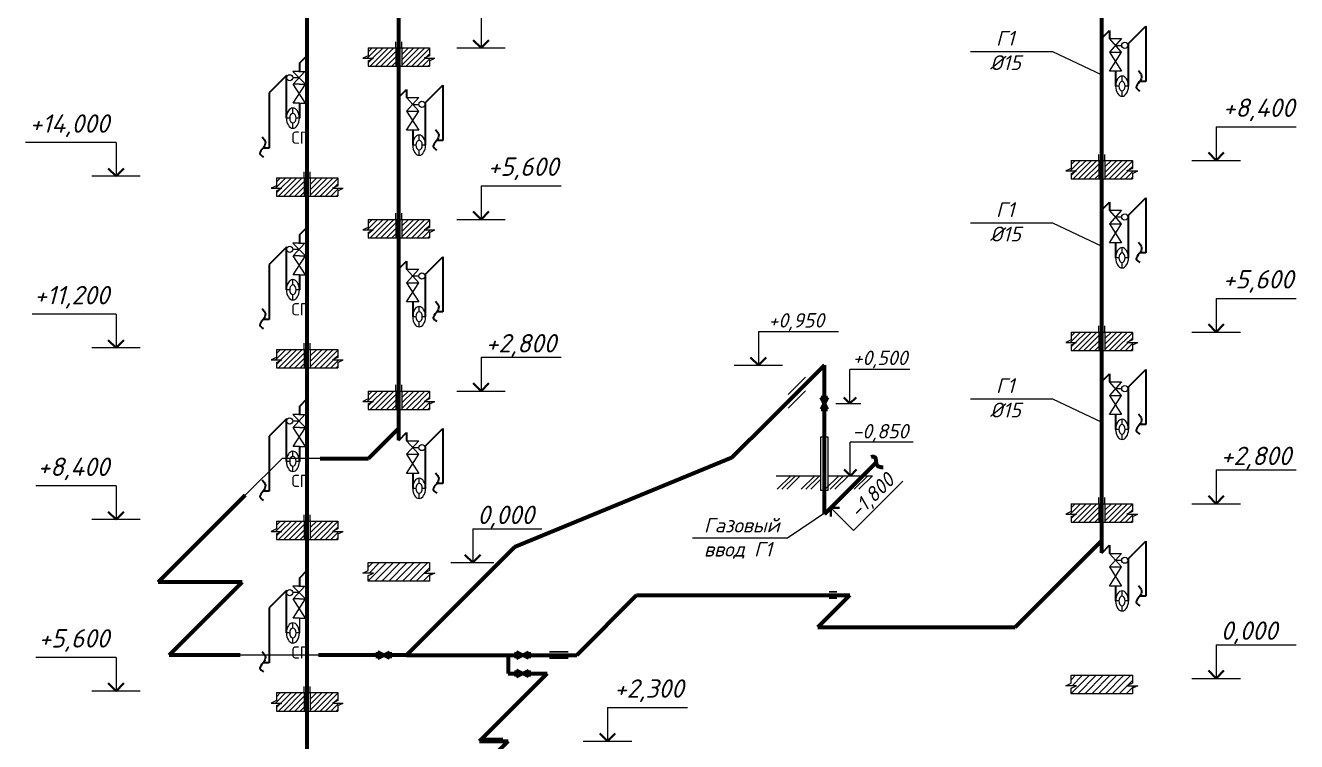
# Model space of a CAD drawing. Header units: millimetres. Extents: x -710977 to 10671, y -929782 to 89628.
# Drawn here: x -244.6 to -37.2, y 3975.9 to 4092.7 of the extents above; entities that cross this region are included whole.
import ezdxf

# ---------------------------------------------------------------- set-up
doc = ezdxf.new("R2010")
doc.units = ezdxf.units.MM
doc.header["$LTSCALE"] = 0.4
doc.layers.add('аксонометрия', color=84, linetype='Continuous')
doc.layers.add('кварталыИнфо', color=7, linetype='Continuous')
doc.layers.add('Надписи', color=7, linetype='Continuous', lineweight=20)
doc.styles.add('Zhenka', font='isocpeur.ttf', dxfattribs={"height": 400})
doc.styles.add('группа', font='isocpeui.ttf')
doc.styles.add('Курсив', font='isocpeui.ttf')
doc.styles.add('текстовый', font='isocpeui.ttf', dxfattribs={"height": 5})
doc.linetypes.add('ГОСТ 2.303 3', pattern='A,0.001,[1,GOST 2.303-68.shx,S=1,R=0,X=0,Y=0],-26', length=26.001)
pattern_1 = [(45, (-704.2509, 3848.4608), (-0.44194174, 0.44194174), [])]
pattern_2 = [(45, (-704.2509, 3876.4608), (-0.44194174, 0.44194174), [])]
pattern_3 = [(45, (-704.2509, 3904.4608), (-0.44194174, 0.44194174), [])]
pattern_4 = [(45, (-574.64663, 3879.29506), (-0.44194174, 0.44194174), [])]
pattern_5 = [(45, (-574.64663, 3907.29506), (-0.44194174, 0.44194174), [])]
pattern_6 = [(45, (-689.2989, 3897.67276), (-0.44194174, 0.44194174), [])]
pattern_7 = [(45, (-689.2989, 3925.67276), (-0.44194174, 0.44194174), [])]

msp = doc.modelspace()

# ---------------------------------------------------------------- hatches: boundary and pattern name
at = {"layer": 'аксонометрия', "lineweight": 25}
h = msp.add_hatch(dxfattribs=at)
h.set_pattern_fill('ANSI31', scale=5, style=0)
h.set_pattern_definition([(45, (-689.2989, 3953.67276), (-0.44194174, 0.44194174), [])])
h.paths.add_polyline_path([(-184.155, 4086.051), (-184.155, 4089.051), (-188.655, 4089.051), (-188.655, 4087.759), (-189.542, 4087.351), (-187.769, 4087.351), (-188.655, 4086.943), (-188.655, 4086.051)])
h = msp.add_hatch(dxfattribs=at)
h.set_pattern_fill('ANSI31', scale=5, style=0)
h.set_pattern_definition(pattern_7)
h.paths.add_polyline_path([(-177.769, 4087.351), (-179.542, 4087.351), (-178.655, 4087.759), (-178.655, 4089.051), (-183.155, 4089.051), (-183.155, 4086.051), (-178.655, 4086.051), (-178.655, 4086.943)])
h = msp.add_hatch(dxfattribs=at)
h.set_pattern_fill('ANSI31', scale=5, style=0)
h.set_pattern_definition([(45, (-574.64663, 3935.29506), (-0.44194174, 0.44194174), [])])
h.paths.add_polyline_path([(-69.503, 4067.673), (-69.503, 4070.673), (-74.003, 4070.673), (-74.003, 4069.382), (-74.89, 4068.973), (-73.116, 4068.973), (-74.003, 4068.565), (-74.003, 4067.673)])
h = msp.add_hatch(dxfattribs=at)
h.set_pattern_fill('ANSI31', scale=5, style=0)
h.set_pattern_definition(pattern_5)
h.paths.add_polyline_path([(-63.116, 4068.973), (-64.89, 4068.973), (-64.003, 4069.382), (-64.003, 4070.673), (-68.503, 4070.673), (-68.503, 4067.673), (-64.003, 4067.673), (-64.003, 4068.565)])
h = msp.add_hatch(dxfattribs=at)
h.set_pattern_fill('ANSI31', scale=5, style=0)
h.set_pattern_definition([(45, (-704.2509, 3932.4608), (-0.44194174, 0.44194174), [])])
h.paths.add_polyline_path([(-199.107, 4064.839), (-199.107, 4067.839), (-203.607, 4067.839), (-203.607, 4066.547), (-204.494, 4066.139), (-202.721, 4066.139), (-203.607, 4065.731), (-203.607, 4064.839)])
h = msp.add_hatch(dxfattribs=at)
h.set_pattern_fill('ANSI31', scale=5, style=0)
h.set_pattern_definition(pattern_3)
h.paths.add_polyline_path([(-198.107, 4064.839), (-193.607, 4064.839), (-193.607, 4065.731), (-192.721, 4066.139), (-194.494, 4066.139), (-193.607, 4066.547), (-193.607, 4067.839), (-198.107, 4067.839)])
h = msp.add_hatch(dxfattribs=at)
h.set_pattern_fill('ANSI31', scale=5, style=0)
h.set_pattern_definition(pattern_7)
h.paths.add_polyline_path([(-184.155, 4058.051), (-184.155, 4061.051), (-188.655, 4061.051), (-188.655, 4059.759), (-189.542, 4059.351), (-187.769, 4059.351), (-188.655, 4058.943), (-188.655, 4058.051)])
h = msp.add_hatch(dxfattribs=at)
h.set_pattern_fill('ANSI31', scale=5, style=0)
h.set_pattern_definition(pattern_6)
h.paths.add_polyline_path([(-177.769, 4059.351), (-179.542, 4059.351), (-178.655, 4059.759), (-178.655, 4061.051), (-183.155, 4061.051), (-183.155, 4058.051), (-178.655, 4058.051), (-178.655, 4058.943)])
h = msp.add_hatch(dxfattribs=at)
h.set_pattern_fill('ANSI31', scale=5, style=0)
h.set_pattern_definition(pattern_5)
h.paths.add_polyline_path([(-69.503, 4039.673), (-69.503, 4042.673), (-74.003, 4042.673), (-74.003, 4041.382), (-74.89, 4040.973), (-73.116, 4040.973), (-74.003, 4040.565), (-74.003, 4039.673)])
h = msp.add_hatch(dxfattribs=at)
h.set_pattern_fill('ANSI31', scale=5, style=0)
h.set_pattern_definition(pattern_4)
h.paths.add_polyline_path([(-63.116, 4040.973), (-64.89, 4040.973), (-64.003, 4041.382), (-64.003, 4042.673), (-68.503, 4042.673), (-68.503, 4039.673), (-64.003, 4039.673), (-64.003, 4040.565)])
h = msp.add_hatch(dxfattribs=at)
h.set_pattern_fill('ANSI31', scale=5, style=0)
h.set_pattern_definition(pattern_3)
h.paths.add_polyline_path([(-199.107, 4036.839), (-199.107, 4039.839), (-203.607, 4039.839), (-203.607, 4038.547), (-204.494, 4038.139), (-202.721, 4038.139), (-203.607, 4037.731), (-203.607, 4036.839)])
h = msp.add_hatch(dxfattribs=at)
h.set_pattern_fill('ANSI31', scale=5, style=0)
h.set_pattern_definition(pattern_2)
h.paths.add_polyline_path([(-198.107, 4036.839), (-193.607, 4036.839), (-193.607, 4037.731), (-192.721, 4038.139), (-194.494, 4038.139), (-193.607, 4038.547), (-193.607, 4039.839), (-198.107, 4039.839)])
h = msp.add_hatch(dxfattribs=at)
h.set_pattern_fill('ANSI31', scale=5, style=0)
h.set_pattern_definition(pattern_6)
h.paths.add_polyline_path([(-184.155, 4030.051), (-184.155, 4033.051), (-188.655, 4033.051), (-188.655, 4031.759), (-189.542, 4031.351), (-187.769, 4031.351), (-188.655, 4030.943), (-188.655, 4030.051)])
h = msp.add_hatch(dxfattribs=at)
h.set_pattern_fill('ANSI31', scale=5, style=0)
h.set_pattern_definition([(45, (-689.2989, 3869.67276), (-0.44194174, 0.44194174), [])])
h.paths.add_polyline_path([(-177.769, 4031.351), (-179.542, 4031.351), (-178.655, 4031.759), (-178.655, 4033.051), (-183.155, 4033.051), (-183.155, 4030.051), (-178.655, 4030.051), (-178.655, 4030.943)])
h = msp.add_hatch(dxfattribs=at)
h.set_pattern_fill('ANSI31', scale=5, style=0)
h.set_pattern_definition(pattern_4)
h.paths.add_polyline_path([(-69.503, 4011.673), (-69.503, 4014.673), (-74.003, 4014.673), (-74.003, 4013.382), (-74.89, 4012.973), (-73.116, 4012.973), (-74.003, 4012.565), (-74.003, 4011.673)])
h = msp.add_hatch(dxfattribs=at)
h.set_pattern_fill('ANSI31', scale=5, style=0)
h.set_pattern_definition([(45, (-574.64663, 3851.29506), (-0.44194174, 0.44194174), [])])
h.paths.add_polyline_path([(-63.116, 4012.973), (-64.89, 4012.973), (-64.003, 4013.382), (-64.003, 4014.673), (-68.503, 4014.673), (-68.503, 4011.673), (-64.003, 4011.673), (-64.003, 4012.565)])
h = msp.add_hatch(dxfattribs=at)
h.set_pattern_fill('ANSI31', scale=5, style=0)
h.set_pattern_definition(pattern_2)
h.paths.add_polyline_path([(-199.107, 4008.839), (-199.107, 4011.839), (-203.607, 4011.839), (-203.607, 4010.547), (-204.494, 4010.139), (-202.721, 4010.139), (-203.607, 4009.731), (-203.607, 4008.839)])
h = msp.add_hatch(dxfattribs=at)
h.set_pattern_fill('ANSI31', scale=5, style=0)
h.set_pattern_definition(pattern_1)
h.paths.add_polyline_path([(-198.107, 4008.839), (-193.607, 4008.839), (-193.607, 4009.731), (-192.721, 4010.139), (-194.494, 4010.139), (-193.607, 4010.547), (-193.607, 4011.839), (-198.107, 4011.839)])
h = msp.add_hatch(dxfattribs=at)
h.set_pattern_fill('ANSI31', scale=5, style=0)
h.set_pattern_definition(pattern_1)
h.paths.add_polyline_path([(-199.107, 3980.839), (-199.107, 3983.839), (-203.607, 3983.839), (-203.607, 3982.547), (-204.494, 3982.139), (-202.721, 3982.139), (-203.607, 3981.731), (-203.607, 3980.839)])
h = msp.add_hatch(dxfattribs=at)
h.set_pattern_fill('ANSI31', scale=5, style=0)
h.set_pattern_definition([(45, (-704.2509, 3820.4608), (-0.44194174, 0.44194174), [])])
h.paths.add_polyline_path([(-198.107, 3980.839), (-193.607, 3980.839), (-193.607, 3981.731), (-192.721, 3982.139), (-194.494, 3982.139), (-193.607, 3982.547), (-193.607, 3983.839), (-198.107, 3983.839)])
at = {"layer": 'кварталыИнфо', "ltscale": 0.12}
h = msp.add_hatch(dxfattribs=at)
h.set_pattern_fill('ANSI31', color=256, scale=0.25)
h.set_pattern_definition([(45, (-806.0439, -224.26514), (-0.56126601, 0.56126601), [])])
h.paths.add_polyline_path([(-187.769, 4003.351), (-189.542, 4003.351), (-188.655, 4003.759), (-188.655, 4005.051), (-178.655, 4005.051), (-178.655, 4003.759), (-179.542, 4003.351), (-177.769, 4003.351), (-178.655, 4002.943), (-178.655, 4002.051), (-188.655, 4002.051), (-188.655, 4002.943)])
h = msp.add_hatch(dxfattribs=at)
h.set_pattern_fill('ANSI31', color=256, scale=0.25)
h.set_pattern_definition([(45, (-691.3916, -242.64285), (-0.56126601, 0.56126601), [])])
h.paths.add_polyline_path([(-73.116, 3984.973), (-74.89, 3984.973), (-74.003, 3985.382), (-74.003, 3986.673), (-64.003, 3986.673), (-64.003, 3985.382), (-64.89, 3984.973), (-63.116, 3984.973), (-64.003, 3984.565), (-64.003, 3983.673), (-74.003, 3983.673), (-74.003, 3984.565)])

# ---------------------------------------------------------------- linework, layer by layer
at = {"color": 7, "lineweight": 25}
for p, q in [((-170.231, 4094.555), (-170.231, 4089.051)), ((-174.175, 4089.051), (-166.287, 4089.051)), ((-50.345, 4076.177), (-50.345, 4070.673)), ((-229.784, 4073.593), (-229.784, 4068.089)), ((-54.289, 4070.673), (-46.401, 4070.673)), ((-225.84, 4068.089), (-233.728, 4068.089)), ((-170.231, 4066.555), (-170.231, 4061.051)), ((-174.175, 4061.051), (-166.287, 4061.051)), ((-50.345, 4048.177), (-50.345, 4042.673)), ((-229.784, 4045.593), (-229.784, 4040.089)), ((-124.996, 4042.78), (-124.996, 4037.277)), ((-54.289, 4042.673), (-46.401, 4042.673)), ((-225.84, 4040.089), (-233.728, 4040.089)), ((-170.231, 4038.555), (-170.231, 4033.051)), ((-128.94, 4037.277), (-121.052, 4037.277)), ((-100.312, 4036.543), (-110.074, 4036.543)), ((-110.074, 4031.017), (-110.074, 4036.543)), ((-174.175, 4033.051), (-166.287, 4033.051)), ((-112.358, 4031.017), (-108.312, 4031.017)), ((-99.77, 4024.722), (-110.019, 4024.722)), ((-110.019, 4019.238), (-110.019, 4024.722)), ((-50.345, 4020.177), (-50.345, 4014.673)), ((-109.514, 4010.295), (-101.427, 4018.34)), ((-229.784, 4017.593), (-229.784, 4012.089)), ((-113.21, 4013.99), (-109.513, 4010.297)), ((-54.289, 4014.673), (-46.401, 4014.673)), ((-225.84, 4012.089), (-233.728, 4012.089)), ((-171.596, 4010.555), (-171.596, 4005.051)), ((-175.181, 4005.051), (-168.184, 4005.051)), ((-50.345, 3991.667), (-50.345, 3986.163)), ((-229.784, 3989.593), (-229.784, 3984.089)), ((-54.289, 3986.163), (-46.401, 3986.163)), ((-225.84, 3984.089), (-233.728, 3984.089)), ((-149.619, 3981.406), (-149.619, 3975.902)), ((-153.563, 3975.902), (-145.675, 3975.902))]:
    msp.add_line(p, q, dxfattribs=at)
at = {"color": 7, "lineweight": 35}
for p, q in [((-69.003, 4090.613), (-67.73, 4091.886)), ((-67.73, 4091.886), (-67.73, 4090.549)), ((-64.645, 4089.749), (-61.817, 4092.577)), ((-61.817, 4092.577), (-61.817, 4083.577)), ((-64.645, 4082.799), (-64.645, 4089.749)), ((-199.88, 4086.536), (-198.607, 4087.809)), ((-199.88, 4086.536), (-199.88, 4085.199)), ((-201.98, 4084.526), (-204.808, 4081.698)), ((-201.98, 4077.576), (-201.98, 4084.526)), ((-66.745, 4085.229), (-66.745, 4082.799)), ((-179.297, 4080.126), (-176.469, 4082.955)), ((-176.469, 4082.955), (-176.469, 4073.955)), ((-61.817, 4083.577), (-62.817, 4083.577)), ((-204.808, 4081.698), (-204.808, 4072.698)), ((-183.655, 4080.991), (-182.382, 4082.264)), ((-182.382, 4082.264), (-182.382, 4080.926)), ((-199.88, 4080.005), (-199.88, 4077.576)), ((-179.297, 4073.176), (-179.297, 4080.126)), ((-181.397, 4075.606), (-181.397, 4073.176)), ((-204.808, 4072.698), (-205.808, 4072.698)), ((-176.469, 4073.955), (-177.469, 4073.955)), ((-69.003, 4062.613), (-67.73, 4063.886)), ((-67.73, 4063.886), (-67.73, 4062.549)), ((-64.645, 4061.749), (-61.817, 4064.577)), ((-61.817, 4064.577), (-61.817, 4055.577)), ((-64.645, 4054.799), (-64.645, 4061.749)), ((-199.88, 4058.536), (-198.607, 4059.809)), ((-199.88, 4058.536), (-199.88, 4057.199)), ((-201.98, 4056.526), (-204.808, 4053.698)), ((-201.98, 4049.576), (-201.98, 4056.526)), ((-66.745, 4057.229), (-66.745, 4054.799)), ((-61.817, 4055.577), (-62.817, 4055.577)), ((-204.808, 4053.698), (-204.808, 4044.698)), ((-183.655, 4052.991), (-182.382, 4054.264)), ((-182.382, 4054.264), (-182.382, 4052.926)), ((-179.297, 4052.126), (-176.469, 4054.955)), ((-176.469, 4054.955), (-176.469, 4045.955)), ((-199.88, 4052.005), (-199.88, 4049.576)), ((-179.297, 4045.176), (-179.297, 4052.126)), ((-181.397, 4047.606), (-181.397, 4045.176)), ((-176.469, 4045.955), (-177.469, 4045.955)), ((-204.808, 4044.698), (-205.808, 4044.698)), ((-69.003, 4034.613), (-67.73, 4035.886)), ((-67.73, 4035.886), (-67.73, 4034.549)), ((-64.645, 4033.749), (-61.817, 4036.577)), ((-61.817, 4036.577), (-61.817, 4027.577)), ((-64.645, 4026.799), (-64.645, 4033.749)), ((-199.88, 4030.536), (-198.607, 4031.809)), ((-199.88, 4030.536), (-199.88, 4029.199)), ((-201.98, 4028.526), (-204.808, 4025.698)), ((-201.98, 4021.576), (-201.98, 4028.526)), ((-66.745, 4029.229), (-66.745, 4026.799)), ((-179.297, 4024.126), (-176.469, 4026.955)), ((-176.469, 4026.955), (-176.469, 4017.955)), ((-61.817, 4027.577), (-62.817, 4027.577)), ((-204.808, 4025.698), (-204.808, 4016.698)), ((-183.655, 4024.991), (-182.382, 4026.264)), ((-182.382, 4026.264), (-182.382, 4024.926)), ((-199.88, 4024.005), (-199.88, 4021.576)), ((-179.297, 4017.176), (-179.297, 4024.126)), ((-181.397, 4019.606), (-181.397, 4017.176)), ((-204.808, 4016.698), (-205.808, 4016.698)), ((-176.469, 4017.955), (-177.469, 4017.955)), ((-69.003, 4006.613), (-67.73, 4007.886)), ((-67.73, 4007.886), (-67.73, 4006.549)), ((-64.645, 4005.749), (-61.817, 4008.577)), ((-61.817, 4008.577), (-61.817, 3999.577)), ((-64.645, 3998.799), (-64.645, 4005.749)), ((-199.88, 4002.536), (-198.607, 4003.809)), ((-199.88, 4002.536), (-199.88, 4001.199)), ((-201.98, 4000.526), (-204.808, 3997.698)), ((-201.98, 3993.576), (-201.98, 4000.526)), ((-66.745, 4001.229), (-66.745, 3998.799)), ((-61.817, 3999.577), (-62.817, 3999.577)), ((-204.808, 3997.698), (-204.808, 3988.698)), ((-204.808, 3988.698), (-205.808, 3988.698))]:
    msp.add_line(p, q, dxfattribs=at)
at = {"lineweight": 25}
for p, q in [((-90.411, 4088.438), (-77.023, 4088.438)), ((-90.411, 4088.438), (-77.023, 4088.438)), ((-90.411, 4060.476), (-77.023, 4060.476)), ((-90.411, 4060.476), (-77.023, 4060.476)), ((-90.411, 4031.762), (-77.023, 4031.762)), ((-90.411, 4031.762), (-77.023, 4031.762))]:
    msp.add_line(p, q, dxfattribs=at)
at = {"color": 7, "lineweight": 20}
for p, q in [((-50.345, 4076.177), (-37.293, 4076.177)), ((-229.784, 4073.593), (-244.558, 4073.593)), ((-170.231, 4066.555), (-157.178, 4066.555)), ((-50.345, 4048.177), (-37.293, 4048.177)), ((-229.784, 4045.593), (-243.46, 4045.593)), ((-124.996, 4042.78), (-111.944, 4042.78)), ((-170.231, 4038.555), (-157.178, 4038.555)), ((-50.345, 4020.177), (-37.293, 4020.177)), ((-229.784, 4017.593), (-242.837, 4017.593)), ((-120.268, 4009.111), (-113.589, 4013.61)), ((-171.596, 4010.555), (-160.342, 4010.555)), ((-135.762, 4009.111), (-120.268, 4009.111)), ((-50.345, 3991.667), (-37.293, 3991.667)), ((-229.784, 3989.593), (-242.837, 3989.593)), ((-149.619, 3981.406), (-136.567, 3981.406))]:
    msp.add_line(p, q, dxfattribs=at)
at = {"lineweight": 30}
for p, q in [((-120.168, 4032.463), (-117.336, 4035.295)), ((-117.336, 4033.074), (-120.168, 4030.242)), ((-113.464, 4000.281), (-112.224, 4000.281)), ((-112.224, 3999.281), (-113.464, 3999.281)), ((-159.059, 3990.476), (-156.059, 3990.476)), ((-156.059, 3989.476), (-159.059, 3989.476)), ((-169.672, 3976.358), (-166.672, 3976.358))]:
    msp.add_line(p, q, dxfattribs=at)
at = {"ltscale": 100}
for p, q in [((-113.616, 4025.52), (-114.872, 4025.52)), ((-114.872, 4025.52), (-114.872, 4016.882)), ((-113.616, 4016.882), (-113.616, 4025.52)), ((-114.872, 4016.882), (-113.616, 4016.882))]:
    msp.add_line(p, q, dxfattribs=at)
for p, q in [((-122.097, 4019.238), (-114.872, 4019.238)), ((-119.741, 4019.238), (-121.962, 4017.017)), ((-118.955, 4019.238), (-121.177, 4017.017)), ((-118.17, 4019.238), (-120.391, 4017.017)), ((-115.814, 4019.238), (-118.035, 4017.017)), ((-115.029, 4019.238), (-117.25, 4017.017)), ((-114.872, 4018.61), (-116.465, 4017.017)), ((-111.888, 4019.238), (-114.109, 4017.017)), ((-113.616, 4019.238), (-106.391, 4019.238)), ((-111.103, 4019.238), (-113.324, 4017.017)), ((-110.318, 4019.238), (-112.539, 4017.017)), ((-107.962, 4019.238), (-110.183, 4017.017)), ((-107.177, 4019.238), (-109.398, 4017.017)), ((-106.391, 4019.238), (-108.612, 4017.017))]:
    msp.add_line(p, q)
at = {"color": 7, "lineweight": 35}
for points in [[(-63.022, 4085.328), (-62.496, 4084.453), (-62.883, 4083.487), (-63.383, 4082.603), (-62.805, 4082.025)], [(-205.947, 4074.539), (-205.421, 4073.664), (-205.808, 4072.698), (-206.308, 4071.813), (-205.73, 4071.235)], [(-177.675, 4075.706), (-177.148, 4074.831), (-177.536, 4073.865), (-178.035, 4072.981), (-177.457, 4072.402)], [(-63.022, 4057.328), (-62.496, 4056.453), (-62.883, 4055.487), (-63.383, 4054.603), (-62.805, 4054.025)], [(-177.675, 4047.706), (-177.148, 4046.831), (-177.536, 4045.865), (-178.035, 4044.981), (-177.457, 4044.402)], [(-205.947, 4046.539), (-205.421, 4045.664), (-205.808, 4044.698), (-206.308, 4043.813), (-205.73, 4043.235)], [(-63.022, 4029.328), (-62.496, 4028.453), (-62.883, 4027.487), (-63.383, 4026.603), (-62.805, 4026.025)], [(-205.947, 4018.539), (-205.421, 4017.664), (-205.808, 4016.698), (-206.308, 4015.813), (-205.73, 4015.235)], [(-177.675, 4019.706), (-177.148, 4018.831), (-177.536, 4017.865), (-178.035, 4016.981), (-177.457, 4016.402)], [(-63.022, 4001.328), (-62.496, 4000.453), (-62.883, 3999.487), (-63.383, 3998.603), (-62.805, 3998.025)], [(-205.947, 3990.539), (-205.421, 3989.664), (-205.808, 3988.698), (-206.308, 3987.813), (-205.73, 3987.235)]]:
    msp.add_spline(points, degree=3, dxfattribs=at)
at = {"layer": 'аксонометрия', "color": 7, "lineweight": 70}
for p, q in [((-183.655, 4025.021), (-183.655, 4249.021)), ((-69.003, 4006.643), (-69.003, 4230.643)), ((-198.607, 3947.809), (-198.607, 4171.809))]:
    msp.add_line(p, q, dxfattribs=at)
at = {"layer": 'аксонометрия', "color": 7, "lineweight": 25}
for p, q in [((-188.655, 4089.051), (-178.655, 4089.051)), ((-188.655, 4089.051), (-188.655, 4087.759)), ((-184.155, 4089.051), (-184.155, 4090.051)), ((-184.155, 4089.051), (-184.155, 4086.051)), ((-183.155, 4089.051), (-183.155, 4090.051)), ((-183.155, 4089.051), (-183.155, 4086.051)), ((-178.655, 4089.051), (-178.655, 4087.759)), ((-66.745, 4089.449), (-65.745, 4089.449)), ((-188.655, 4087.759), (-189.542, 4087.351)), ((-189.542, 4087.351), (-187.769, 4087.351)), ((-188.655, 4086.943), (-187.769, 4087.351)), ((-188.655, 4086.943), (-188.655, 4086.051)), ((-178.655, 4087.759), (-179.542, 4087.351)), ((-179.542, 4087.351), (-177.769, 4087.351)), ((-178.655, 4086.943), (-177.769, 4087.351)), ((-178.655, 4086.943), (-178.655, 4086.051)), ((-199.958, 4085.199), (-200.941, 4085.199)), ((-198.897, 4083.127), (-200.941, 4085.199)), ((-200.863, 4083.127), (-198.975, 4085.199)), ((-199.958, 4085.199), (-198.975, 4085.199)), ((-188.655, 4086.051), (-178.655, 4086.051)), ((-183.655, 4086.051), (-183.655, 4081.051)), ((-65.695, 4083.584), (-65.695, 4084.451)), ((-199.919, 4084.163), (-200.958, 4084.163)), ((-199.88, 4083.127), (-200.863, 4083.127)), ((-198.897, 4080.005), (-200.863, 4083.127)), ((-200.863, 4080.005), (-198.897, 4083.127)), ((-199.88, 4083.127), (-198.897, 4083.127)), ((-66.216, 4082.799), (-66.745, 4082.799)), ((-64.645, 4082.799), (-65.174, 4082.799)), ((-65.695, 4081.146), (-65.695, 4082.013)), ((-200.93, 4078.362), (-200.93, 4079.229)), ((-199.88, 4080.005), (-200.863, 4080.005)), ((-199.88, 4080.005), (-198.897, 4080.005)), ((-181.397, 4079.826), (-180.397, 4079.826)), ((-201.451, 4077.576), (-201.98, 4077.576)), ((-200.93, 4075.924), (-200.93, 4076.791)), ((-199.88, 4077.576), (-200.409, 4077.576)), ((-180.347, 4073.962), (-180.347, 4074.829)), ((-180.869, 4073.176), (-181.397, 4073.176)), ((-180.347, 4071.524), (-180.347, 4072.391)), ((-179.297, 4073.176), (-179.826, 4073.176)), ((-74.003, 4070.673), (-64.003, 4070.673)), ((-74.003, 4070.673), (-74.003, 4069.382)), ((-69.503, 4070.673), (-69.503, 4071.673)), ((-69.503, 4070.673), (-69.503, 4067.673)), ((-68.503, 4070.673), (-68.503, 4071.673)), ((-68.503, 4070.673), (-68.503, 4067.673)), ((-64.003, 4070.673), (-64.003, 4069.382)), ((-203.607, 4067.839), (-193.607, 4067.839)), ((-203.607, 4067.839), (-203.607, 4066.547)), ((-199.107, 4067.839), (-199.107, 4068.839)), ((-199.107, 4067.839), (-199.107, 4064.839)), ((-198.107, 4067.839), (-198.107, 4068.839)), ((-198.107, 4067.839), (-198.107, 4064.839)), ((-193.607, 4067.839), (-193.607, 4066.547)), ((-74.003, 4069.382), (-74.89, 4068.973)), ((-74.89, 4068.973), (-73.116, 4068.973)), ((-74.003, 4068.565), (-73.116, 4068.973)), ((-74.003, 4068.565), (-74.003, 4067.673)), ((-64.003, 4069.382), (-64.89, 4068.973)), ((-64.89, 4068.973), (-63.116, 4068.973)), ((-64.003, 4068.565), (-63.116, 4068.973)), ((-64.003, 4068.565), (-64.003, 4067.673)), ((-203.607, 4066.547), (-204.494, 4066.139)), ((-204.494, 4066.139), (-202.721, 4066.139)), ((-203.607, 4065.731), (-202.721, 4066.139)), ((-203.607, 4065.731), (-203.607, 4064.839)), ((-193.607, 4066.547), (-194.494, 4066.139)), ((-194.494, 4066.139), (-192.721, 4066.139)), ((-193.607, 4065.731), (-192.721, 4066.139)), ((-193.607, 4065.731), (-193.607, 4064.839)), ((-74.003, 4067.673), (-64.003, 4067.673)), ((-69.003, 4067.673), (-69.003, 4062.673)), ((-203.607, 4064.839), (-193.607, 4064.839)), ((-184.155, 4061.051), (-184.155, 4062.051)), ((-183.155, 4061.051), (-183.155, 4062.051)), ((-188.655, 4059.759), (-189.542, 4059.351)), ((-188.655, 4061.051), (-178.655, 4061.051)), ((-188.655, 4061.051), (-188.655, 4059.759)), ((-184.155, 4061.051), (-184.155, 4058.051)), ((-183.155, 4061.051), (-183.155, 4058.051)), ((-178.655, 4059.759), (-179.542, 4059.351)), ((-178.655, 4061.051), (-178.655, 4059.759)), ((-66.745, 4061.449), (-65.745, 4061.449)), ((-189.542, 4059.351), (-187.769, 4059.351)), ((-188.655, 4058.943), (-187.769, 4059.351)), ((-188.655, 4058.943), (-188.655, 4058.051)), ((-188.655, 4058.051), (-178.655, 4058.051)), ((-179.542, 4059.351), (-177.769, 4059.351)), ((-178.655, 4058.943), (-177.769, 4059.351)), ((-178.655, 4058.943), (-178.655, 4058.051)), ((-199.919, 4056.163), (-200.958, 4056.163)), ((-199.958, 4057.199), (-200.941, 4057.199)), ((-198.897, 4055.127), (-200.941, 4057.199)), ((-200.863, 4055.127), (-198.975, 4057.199)), ((-199.958, 4057.199), (-198.975, 4057.199)), ((-65.695, 4055.584), (-65.695, 4056.451)), ((-199.88, 4055.127), (-200.863, 4055.127)), ((-198.897, 4052.005), (-200.863, 4055.127)), ((-200.863, 4052.005), (-198.897, 4055.127)), ((-199.88, 4055.127), (-198.897, 4055.127)), ((-66.216, 4054.799), (-66.745, 4054.799)), ((-65.695, 4053.146), (-65.695, 4054.013)), ((-64.645, 4054.799), (-65.174, 4054.799)), ((-200.93, 4050.362), (-200.93, 4051.229)), ((-199.88, 4052.005), (-200.863, 4052.005)), ((-199.88, 4052.005), (-198.897, 4052.005)), ((-181.397, 4051.826), (-180.397, 4051.826)), ((-201.451, 4049.576), (-201.98, 4049.576)), ((-199.88, 4049.576), (-200.409, 4049.576)), ((-200.93, 4047.924), (-200.93, 4048.791)), ((-180.869, 4045.176), (-181.397, 4045.176)), ((-180.347, 4045.962), (-180.347, 4046.829)), ((-179.297, 4045.176), (-179.826, 4045.176)), ((-180.347, 4043.524), (-180.347, 4044.391)), ((-69.503, 4042.673), (-69.503, 4043.673)), ((-68.503, 4042.673), (-68.503, 4043.673)), ((-199.107, 4039.839), (-199.107, 4040.839)), ((-198.107, 4039.839), (-198.107, 4040.839)), ((-74.003, 4041.382), (-74.89, 4040.973)), ((-74.89, 4040.973), (-73.116, 4040.973)), ((-74.003, 4042.673), (-64.003, 4042.673)), ((-74.003, 4042.673), (-74.003, 4041.382)), ((-74.003, 4040.565), (-73.116, 4040.973)), ((-69.503, 4042.673), (-69.503, 4039.673)), ((-68.503, 4042.673), (-68.503, 4039.673)), ((-64.003, 4041.382), (-64.89, 4040.973)), ((-64.89, 4040.973), (-63.116, 4040.973)), ((-64.003, 4042.673), (-64.003, 4041.382)), ((-64.003, 4040.565), (-63.116, 4040.973)), ((-203.607, 4039.839), (-193.607, 4039.839)), ((-203.607, 4039.839), (-203.607, 4038.547)), ((-199.107, 4039.839), (-199.107, 4036.839)), ((-198.107, 4039.839), (-198.107, 4036.839)), ((-193.607, 4039.839), (-193.607, 4038.547)), ((-74.003, 4040.565), (-74.003, 4039.673)), ((-74.003, 4039.673), (-64.003, 4039.673)), ((-64.003, 4040.565), (-64.003, 4039.673)), ((-203.607, 4038.547), (-204.494, 4038.139)), ((-204.494, 4038.139), (-202.721, 4038.139)), ((-203.607, 4037.731), (-202.721, 4038.139)), ((-203.607, 4037.731), (-203.607, 4036.839)), ((-203.607, 4036.839), (-193.607, 4036.839)), ((-193.607, 4038.547), (-194.494, 4038.139)), ((-194.494, 4038.139), (-192.721, 4038.139)), ((-193.607, 4037.731), (-192.721, 4038.139)), ((-193.607, 4037.731), (-193.607, 4036.839)), ((-188.655, 4033.051), (-178.655, 4033.051)), ((-188.655, 4033.051), (-188.655, 4031.759)), ((-184.155, 4033.051), (-184.155, 4034.051)), ((-184.155, 4033.051), (-184.155, 4030.051)), ((-183.155, 4033.051), (-183.155, 4034.051)), ((-183.155, 4033.051), (-183.155, 4030.051)), ((-178.655, 4033.051), (-178.655, 4031.759)), ((-66.745, 4033.449), (-65.745, 4033.449)), ((-188.655, 4031.759), (-189.542, 4031.351)), ((-189.542, 4031.351), (-187.769, 4031.351)), ((-188.655, 4030.943), (-187.769, 4031.351)), ((-188.655, 4030.943), (-188.655, 4030.051)), ((-178.655, 4031.759), (-179.542, 4031.351)), ((-179.542, 4031.351), (-177.769, 4031.351)), ((-178.655, 4030.943), (-177.769, 4031.351)), ((-178.655, 4030.943), (-178.655, 4030.051)), ((-199.958, 4029.199), (-200.941, 4029.199)), ((-198.897, 4027.127), (-200.941, 4029.199)), ((-200.863, 4027.127), (-198.975, 4029.199)), ((-199.958, 4029.199), (-198.975, 4029.199)), ((-65.695, 4027.584), (-65.695, 4028.451)), ((-199.919, 4028.163), (-200.958, 4028.163)), ((-199.88, 4027.127), (-200.863, 4027.127)), ((-198.897, 4024.005), (-200.863, 4027.127)), ((-200.863, 4024.005), (-198.897, 4027.127)), ((-199.88, 4027.127), (-198.897, 4027.127)), ((-66.216, 4026.799), (-66.745, 4026.799)), ((-64.645, 4026.799), (-65.174, 4026.799)), ((-65.695, 4025.146), (-65.695, 4026.013)), ((-200.93, 4022.362), (-200.93, 4023.229)), ((-199.88, 4024.005), (-200.863, 4024.005)), ((-199.88, 4024.005), (-198.897, 4024.005)), ((-181.397, 4023.826), (-180.397, 4023.826)), ((-201.451, 4021.576), (-201.98, 4021.576)), ((-200.93, 4019.924), (-200.93, 4020.791)), ((-199.88, 4021.576), (-200.409, 4021.576)), ((-180.347, 4017.962), (-180.347, 4018.829)), ((-180.869, 4017.176), (-181.397, 4017.176)), ((-180.347, 4015.524), (-180.347, 4016.391)), ((-179.297, 4017.176), (-179.826, 4017.176)), ((-74.003, 4014.673), (-64.003, 4014.673)), ((-74.003, 4014.673), (-74.003, 4013.382)), ((-69.503, 4014.673), (-69.503, 4015.673)), ((-69.503, 4014.673), (-69.503, 4011.673)), ((-68.503, 4014.673), (-68.503, 4015.673)), ((-68.503, 4014.673), (-68.503, 4011.673)), ((-64.003, 4014.673), (-64.003, 4013.382)), ((-203.607, 4011.839), (-193.607, 4011.839)), ((-203.607, 4011.839), (-203.607, 4010.547)), ((-199.107, 4011.839), (-199.107, 4012.839)), ((-199.107, 4011.839), (-199.107, 4008.839)), ((-198.107, 4011.839), (-198.107, 4012.839)), ((-198.107, 4011.839), (-198.107, 4008.839)), ((-193.607, 4011.839), (-193.607, 4010.547)), ((-74.003, 4013.382), (-74.89, 4012.973)), ((-74.89, 4012.973), (-73.116, 4012.973)), ((-74.003, 4012.565), (-73.116, 4012.973)), ((-74.003, 4012.565), (-74.003, 4011.673)), ((-64.003, 4013.382), (-64.89, 4012.973)), ((-64.89, 4012.973), (-63.116, 4012.973)), ((-64.003, 4012.565), (-63.116, 4012.973)), ((-64.003, 4012.565), (-64.003, 4011.673)), ((-203.607, 4010.547), (-204.494, 4010.139)), ((-204.494, 4010.139), (-202.721, 4010.139)), ((-203.607, 4009.731), (-202.721, 4010.139)), ((-193.607, 4010.547), (-194.494, 4010.139)), ((-194.494, 4010.139), (-192.721, 4010.139)), ((-193.607, 4009.731), (-192.721, 4010.139)), ((-203.607, 4009.731), (-203.607, 4008.839)), ((-203.607, 4008.839), (-193.607, 4008.839)), ((-193.607, 4009.731), (-193.607, 4008.839)), ((-66.745, 4005.449), (-65.745, 4005.449)), ((-199.919, 4000.163), (-200.958, 4000.163)), ((-199.958, 4001.199), (-200.941, 4001.199)), ((-198.897, 3999.127), (-200.941, 4001.199)), ((-200.863, 3999.127), (-198.975, 4001.199)), ((-199.958, 4001.199), (-198.975, 4001.199)), ((-65.695, 3999.584), (-65.695, 4000.451)), ((-199.88, 3999.127), (-200.863, 3999.127)), ((-198.897, 3996.005), (-200.863, 3999.127)), ((-200.863, 3996.005), (-198.897, 3999.127)), ((-199.88, 3999.127), (-198.897, 3999.127)), ((-66.216, 3998.799), (-66.745, 3998.799)), ((-65.695, 3997.146), (-65.695, 3998.013)), ((-64.645, 3998.799), (-65.174, 3998.799)), ((-200.93, 3994.362), (-200.93, 3995.229)), ((-199.88, 3996.005), (-200.863, 3996.005)), ((-199.88, 3996.005), (-199.88, 3993.576)), ((-199.88, 3996.005), (-198.897, 3996.005)), ((-201.451, 3993.576), (-201.98, 3993.576)), ((-199.88, 3993.576), (-200.409, 3993.576)), ((-200.93, 3991.924), (-200.93, 3992.791)), ((-203.607, 3983.839), (-193.607, 3983.839)), ((-203.607, 3983.839), (-203.607, 3982.547)), ((-199.107, 3983.839), (-199.107, 3984.839)), ((-199.107, 3983.839), (-199.107, 3980.839)), ((-198.107, 3983.839), (-198.107, 3984.839)), ((-198.107, 3983.839), (-198.107, 3980.839)), ((-193.607, 3983.839), (-193.607, 3982.547)), ((-203.607, 3982.547), (-204.494, 3982.139)), ((-204.494, 3982.139), (-202.721, 3982.139)), ((-203.607, 3981.731), (-202.721, 3982.139)), ((-203.607, 3981.731), (-203.607, 3980.839)), ((-203.607, 3980.839), (-193.607, 3980.839)), ((-193.607, 3982.547), (-194.494, 3982.139)), ((-194.494, 3982.139), (-192.721, 3982.139)), ((-193.607, 3981.731), (-192.721, 3982.139)), ((-193.607, 3981.731), (-193.607, 3980.839))]:
    msp.add_line(p, q, dxfattribs=at)
at = {"layer": 'аксонометрия', "color": 7, "lineweight": 20}
for p, q in [((-77.023, 4088.438), (-69.003, 4084.654)), ((-77.023, 4060.476), (-69.003, 4056.692)), ((-77.023, 4031.762), (-69.003, 4027.978))]:
    msp.add_line(p, q, dxfattribs=at)
at = {"layer": 'аксонометрия'}
for p, q in [((-188.655, 4030.051), (-178.655, 4030.051)), ((-74.003, 4011.673), (-64.003, 4011.673))]:
    msp.add_line(p, q, dxfattribs=at)
at = {"layer": 'аксонометрия', "color": 7, "lineweight": 60}
for p, q in [((-183.655, 4027.021), (-183.655, 4029.155)), ((-183.655, 4027.021), (-183.655, 4025.021)), ((-69.003, 4008.643), (-69.003, 4010.777)), ((-69.003, 4008.643), (-69.003, 4006.643))]:
    msp.add_line(p, q, dxfattribs=at)
at = {"layer": 'аксонометрия', "color": 7, "lineweight": 25}
for points in [[(-187.769, 4003.351), (-189.542, 4003.351), (-188.655, 4003.759), (-188.655, 4005.051), (-178.655, 4005.051), (-178.655, 4003.759), (-179.542, 4003.351), (-177.769, 4003.351), (-178.655, 4002.943), (-178.655, 4002.051), (-188.655, 4002.051), (-188.655, 4002.943)], [(-73.116, 3984.973), (-74.89, 3984.973), (-74.003, 3985.382), (-74.003, 3986.673), (-64.003, 3986.673), (-64.003, 3985.382), (-64.89, 3984.973), (-63.116, 3984.973), (-64.003, 3984.565), (-64.003, 3983.673), (-74.003, 3983.673), (-74.003, 3984.565)]]:
    msp.add_lwpolyline(points, close=True, dxfattribs=at)
for centre in [(-65.245, 4089.449), (-201.458, 4084.163), (-179.897, 4079.826), (-65.245, 4061.449), (-201.458, 4056.163), (-179.897, 4051.826), (-65.245, 4033.449), (-201.458, 4028.163), (-179.897, 4023.826), (-65.245, 4005.449), (-201.458, 4000.163)]:
    msp.add_circle(centre, 0.5, dxfattribs=at)
at = {"layer": 'аксонометрия', "color": 7, "lineweight": 25, "extrusion": (0, 0, -1)}
for centre, major_axis, ratio in [((-65.695, 4082.799), (0, -1.653), 0.6353435), ((-65.695, 4082.799), (0, -0.786), 0.6634455), ((-200.93, 4077.576), (0, -1.653), 0.6353435), ((-200.93, 4077.576), (0, -0.786), 0.6634455), ((-180.347, 4073.176), (0, -1.653), 0.6353435), ((-180.347, 4073.176), (0, -0.786), 0.6634455), ((-65.695, 4054.799), (0, -1.653), 0.6353435), ((-65.695, 4054.799), (0, -0.786), 0.6634455), ((-200.93, 4049.576), (0, -1.653), 0.6353435), ((-200.93, 4049.576), (0, -0.786), 0.6634455), ((-180.347, 4045.176), (0, -1.653), 0.6353435), ((-180.347, 4045.176), (0, -0.786), 0.6634455), ((-65.695, 4026.799), (0, -1.653), 0.6353435), ((-65.695, 4026.799), (0, -0.786), 0.6634455), ((-200.93, 4021.576), (0, -1.653), 0.6353435), ((-200.93, 4021.576), (0, -0.786), 0.6634455), ((-180.347, 4017.176), (0, -1.653), 0.6353435), ((-180.347, 4017.176), (0, -0.786), 0.6634455), ((-65.695, 3998.799), (0, -1.653), 0.6353435), ((-65.695, 3998.799), (0, -0.786), 0.6634455), ((-200.93, 3993.576), (0, -1.653), 0.6353435), ((-200.93, 3993.576), (0, -0.786), 0.6634455)]:
    msp.add_ellipse(centre, major_axis=major_axis, ratio=ratio, dxfattribs=at)
at = {"layer": 'кварталыИнфо', "ltscale": 0.12}
for p, q in [((-67.73, 4090.549), (-65.76, 4090.549)), ((-65.76, 4088.349), (-67.73, 4090.549)), ((-65.76, 4090.549), (-67.73, 4088.349)), ((-67.73, 4088.349), (-65.76, 4088.349)), ((-67.73, 4085.229), (-65.76, 4088.349)), ((-67.73, 4088.349), (-65.76, 4085.229)), ((-65.76, 4085.229), (-67.73, 4085.229)), ((-182.382, 4080.926), (-180.412, 4080.926)), ((-180.412, 4078.726), (-182.382, 4080.926)), ((-180.412, 4080.926), (-182.382, 4078.726)), ((-182.382, 4078.726), (-180.412, 4078.726)), ((-182.382, 4075.606), (-180.412, 4078.726)), ((-182.382, 4078.726), (-180.412, 4075.606)), ((-180.412, 4075.606), (-182.382, 4075.606)), ((-67.73, 4062.549), (-65.76, 4062.549)), ((-65.76, 4060.349), (-67.73, 4062.549)), ((-65.76, 4062.549), (-67.73, 4060.349)), ((-67.73, 4060.349), (-65.76, 4060.349)), ((-67.73, 4057.229), (-65.76, 4060.349)), ((-67.73, 4060.349), (-65.76, 4057.229)), ((-65.76, 4057.229), (-67.73, 4057.229)), ((-182.382, 4052.926), (-180.412, 4052.926)), ((-180.412, 4050.726), (-182.382, 4052.926)), ((-180.412, 4052.926), (-182.382, 4050.726)), ((-182.382, 4050.726), (-180.412, 4050.726)), ((-182.382, 4047.606), (-180.412, 4050.726)), ((-182.382, 4050.726), (-180.412, 4047.606)), ((-180.412, 4047.606), (-182.382, 4047.606)), ((-67.73, 4034.549), (-65.76, 4034.549)), ((-65.76, 4032.349), (-67.73, 4034.549)), ((-65.76, 4034.549), (-67.73, 4032.349)), ((-67.73, 4032.349), (-65.76, 4032.349)), ((-67.73, 4029.229), (-65.76, 4032.349)), ((-67.73, 4032.349), (-65.76, 4029.229)), ((-65.76, 4029.229), (-67.73, 4029.229)), ((-182.382, 4024.926), (-180.412, 4024.926)), ((-180.412, 4022.726), (-182.382, 4024.926)), ((-180.412, 4024.926), (-182.382, 4022.726)), ((-182.382, 4022.726), (-180.412, 4022.726)), ((-182.382, 4019.606), (-180.412, 4022.726)), ((-182.382, 4022.726), (-180.412, 4019.606)), ((-180.412, 4019.606), (-182.382, 4019.606)), ((-67.73, 4006.549), (-65.76, 4006.549)), ((-65.76, 4004.349), (-67.73, 4006.549)), ((-65.76, 4006.549), (-67.73, 4004.349)), ((-67.73, 4004.349), (-65.76, 4004.349)), ((-67.73, 4001.229), (-65.76, 4004.349)), ((-67.73, 4004.349), (-65.76, 4001.229)), ((-65.76, 4001.229), (-67.73, 4001.229))]:
    msp.add_line(p, q, dxfattribs=at)
at = {"layer": 'кварталыИнфо', "linetype": 'ГОСТ 2.303 3', "ltscale": 0.12}
for p, q in [((-202.705, 4022.071), (-208.723, 4016.053)), ((-196.46, 4022.071), (-202.705, 4022.071)), ((-196.782, 3989.969), (-209.537, 3989.969))]:
    msp.add_line(p, q, dxfattribs=at)
at = {"layer": 'Надписи', "color": 7, "linetype": 'ByBlock', "lineweight": 40, "ltscale": 0.2}
for p, q in [((-170.231, 4089.051), (-171.503, 4090.324)), ((-170.231, 4089.051), (-168.958, 4090.324)), ((-50.345, 4070.673), (-51.618, 4071.946)), ((-50.345, 4070.673), (-49.072, 4071.946)), ((-229.784, 4068.089), (-231.057, 4069.362)), ((-229.784, 4068.089), (-228.511, 4069.362)), ((-170.231, 4061.051), (-171.503, 4062.324)), ((-170.231, 4061.051), (-168.958, 4062.324)), ((-50.345, 4042.673), (-51.618, 4043.946)), ((-50.345, 4042.673), (-49.072, 4043.946)), ((-229.784, 4040.089), (-231.057, 4041.362)), ((-229.784, 4040.089), (-228.511, 4041.362)), ((-124.996, 4037.277), (-126.269, 4038.549)), ((-124.996, 4037.277), (-123.724, 4038.549)), ((-170.231, 4033.051), (-171.503, 4034.324)), ((-170.231, 4033.051), (-168.958, 4034.324)), ((-110.074, 4031.017), (-111.073, 4032.016)), ((-110.074, 4031.017), (-109.074, 4032.016)), ((-110.004, 4019.238), (-111.003, 4020.237)), ((-110.004, 4019.238), (-109.004, 4020.237)), ((-113.21, 4013.99), (-111.796, 4013.991)), ((-113.21, 4013.99), (-113.209, 4012.577)), ((-50.345, 4014.673), (-51.618, 4015.946)), ((-50.345, 4014.673), (-49.072, 4015.946)), ((-229.784, 4012.089), (-231.057, 4013.362)), ((-229.784, 4012.089), (-228.511, 4013.362)), ((-171.596, 4005.051), (-172.869, 4006.324)), ((-171.596, 4005.051), (-170.323, 4006.324)), ((-50.345, 3986.163), (-51.618, 3987.436)), ((-50.345, 3986.163), (-49.072, 3987.436)), ((-229.784, 3984.089), (-231.057, 3985.362)), ((-229.784, 3984.089), (-228.511, 3985.362)), ((-149.619, 3975.902), (-150.892, 3977.175)), ((-149.619, 3975.902), (-148.346, 3977.175))]:
    msp.add_line(p, q, dxfattribs=at)
at = {"layer": 'Надписи', "color": 7, "linetype": 'ByBlock', "lineweight": 70, "ltscale": 0.2}
for p, q in [((-123.148, 4028.372), (-114.244, 4037.277)), ((-113.744, 4030.017), (-114.744, 4032.017)), ((-114.744, 4032.017), (-113.744, 4032.017)), ((-113.744, 4032.017), (-114.744, 4030.017)), ((-113.744, 4030.017), (-114.744, 4030.017)), ((-188.605, 4022.071), (-183.655, 4027.021)), ((-123.148, 4028.372), (-129.371, 4022.15)), ((-196.46, 4022.071), (-188.605, 4022.071)), ((-129.371, 4022.15), (-164.791, 4007.576)), ((-114.244, 4012.956), (-105.77, 4021.429)), ((-222.928, 4001.848), (-208.723, 4016.053)), ((-83.145, 3994.501), (-69.003, 4008.643)), ((-182.398, 3989.969), (-164.791, 4007.576)), ((-209.218, 4001.848), (-222.928, 4001.848)), ((-221.098, 3989.969), (-209.218, 4001.848)), ((-154.638, 3989.969), (-144.88, 3999.727)), ((-144.88, 3999.727), (-110.1, 3999.727)), ((-110.1, 3999.727), (-115.325, 3994.501)), ((-115.325, 3994.501), (-83.145, 3994.501)), ((-209.537, 3989.969), (-221.098, 3989.969)), ((-187.098, 3989.969), (-196.782, 3989.969)), ((-187.098, 3989.469), (-187.098, 3990.469)), ((-187.098, 3989.469), (-185.098, 3990.469)), ((-185.098, 3989.469), (-187.098, 3990.469)), ((-185.098, 3990.469), (-185.098, 3989.469)), ((-182.398, 3989.969), (-185.098, 3989.969)), ((-182.398, 3989.969), (-165.808, 3989.969)), ((-165.808, 3989.969), (-165.808, 3986.969)), ((-165.808, 3989.969), (-164.465, 3989.969)), ((-164.465, 3989.469), (-164.465, 3990.469)), ((-164.465, 3989.469), (-162.465, 3990.469)), ((-162.465, 3989.469), (-164.465, 3990.469)), ((-162.465, 3990.469), (-162.465, 3989.469)), ((-162.465, 3989.969), (-154.638, 3989.969)), ((-159.448, 3986.969), (-170.514, 3975.902)), ((-165.808, 3986.969), (-164.465, 3986.969)), ((-164.465, 3986.469), (-164.465, 3987.469)), ((-164.465, 3986.469), (-162.465, 3987.469)), ((-162.465, 3986.469), (-164.465, 3987.469)), ((-162.465, 3987.469), (-162.465, 3986.469)), ((-162.465, 3986.969), (-159.448, 3986.969)), ((-165.834, 3975.902), (-189.685, 3952.052)), ((-170.514, 3975.902), (-165.834, 3975.902))]:
    msp.add_line(p, q, dxfattribs=at)
at = {"layer": 'Надписи', "linetype": 'ByBlock', "lineweight": 70, "ltscale": 0.2}
for p, q in [((-114.244, 4032.017), (-114.244, 4037.277)), ((-114.244, 4012.956), (-114.244, 4030.017))]:
    msp.add_line(p, q, dxfattribs=at)
at = {"layer": 'Надписи', "color": 7, "linetype": 'ByBlock', "lineweight": 70, "ltscale": 0.2}
msp.add_spline([(-104.684, 4020.571), (-105.462, 4020.765), (-105.783, 4021.516), (-105.997, 4022.285), (-106.639, 4022.285)], degree=3, dxfattribs=at)

# ---------------------------------------------------------------- texts
at = {"lineweight": 25, "char_height": 2.4128, "width": 11.85085, "attachment_point": 1, "style": 'группа'}
for s, insert in [('Г1', (-86.26, 4091.821)), ('%%C15', (-87.244, 4087.837)), ('Г1', (-86.26, 4063.86)), ('%%C15', (-87.244, 4059.876)), ('Г1', (-86.26, 4035.145)), ('%%C15', (-87.244, 4031.161))]:
    msp.add_mtext(s, dxfattribs=dict(at, insert=insert))
at = {"color": 7, "lineweight": 20}
for s, insert, char_height, width, attachment_point, style in [('{\\fISOCPEUR|b0|i1|c0|p34;+8,400}', (-49.254, 4080.783), 3, 14.94504, 1, 'текстовый'), ('{\\fISOCPEUR|b0|i1|c0|p34;+14,000}', (-230.876, 4078.199), 3, 14.94504, 3, 'текстовый'), ('{\\fISOCPEUR|b0|i1|c0|p34;+5,600}', (-169.139, 4071.161), 3, 14.94504, 1, 'текстовый'), ('{\\fISOCPEUR|b0|i1|c0|p34;+5,600}', (-49.254, 4052.783), 3, 14.94504, 1, 'текстовый'), ('{\\fISOCPEUR|b0|i1|c0|p34;+11,200}', (-230.876, 4050.199), 3, 14.94504, 3, 'текстовый'), ('{\\fISOCPEUR|b0|i1|c0|p34;+2,800}', (-169.478, 4042.35), 3, 14.94504, 1, 'текстовый'), ('{\\fISOCPEUR|b0|i1|c0|p34;+8,400}', (-230.876, 4022.199), 3, 14.94504, 3, 'текстовый'), ('{\\fISOCPEUR|b0|i1|c0|p34;+2,800}', (-49.593, 4023.973), 3, 14.94504, 1, 'текстовый'), ('{\\fISOCPEUR|b0|i1|c204|p34;0\\fISOCPEUR|b0|i1|c0|p34;,\\fISOCPEUR|b0|i1|c204|p34;000}', (-170.843, 4014.35), 3, 14.94504, 1, 'текстовый'), ('Газовый \\Pввод Г1', (-133.896, 4012.335), 2.3558, 43.48003, 1, 'Курсив'), ('{\\fISOCPEUR|b0|i1|c204|p34;0\\fISOCPEUR|b0|i1|c0|p34;,\\fISOCPEUR|b0|i1|c204|p34;0\\fISOCPEUR|b0|i1|c0|p34;00}', (-49.593, 3995.462), 3, 14.94504, 1, 'текстовый'), ('{\\fISOCPEUR|b0|i1|c0|p34;+5,600}', (-230.876, 3994.199), 3, 14.94504, 3, 'текстовый'), ('{\\fISOCPEUR|b0|i1|c0|p34;+2,300}', (-148.528, 3986.012), 3, 14.94504, 1, 'текстовый')]:
    msp.add_mtext(s, dxfattribs=dict(at, insert=insert, char_height=char_height, width=width, attachment_point=attachment_point, style=style))
at = {"color": 7, "lineweight": 25, "char_height": 2.35578, "width": 10.32106, "attachment_point": 3, "style": 'Zhenka'}
for s, insert in [('{\\fISOCPEUR|b0|i1|c204|p34;+0,950}', (-114.28, 4045.76)), ('{\\fISOCPEUR|b0|i1|c204|p34;+0,500}', (-100.681, 4039.643)), ('{\\fISOCPEUR|b0|i1|c204|p34;-0,850}', (-100.545, 4027.672))]:
    msp.add_mtext(s, dxfattribs=dict(at, insert=insert))
at = {"color": 7, "lineweight": 25, "insert": (-110.384, 4013.793), "char_height": 2.3558, "width": 10.32106, "attachment_point": 1, "rotation": 45, "style": 'Курсив'}
msp.add_mtext('-1,800', dxfattribs=at)
at = {"layer": 'аксонометрия', "color": 7, "lineweight": 50, "char_height": 2, "width": 3.04928, "attachment_point": 1, "style": 'Zhenka'}
for insert in [(-201.168, 4075.396), (-201.168, 4047.396), (-201.168, 3991.396)]:
    msp.add_mtext('СГ', dxfattribs=dict(at, insert=insert))
at = {"layer": 'аксонометрия', "color": 7, "lineweight": 40, "insert": (-201.168, 4019.396), "char_height": 2, "width": 3.04928, "attachment_point": 1, "style": 'Zhenka'}
msp.add_mtext('СГ', dxfattribs=at)

doc.saveas('drawing.dxf')
